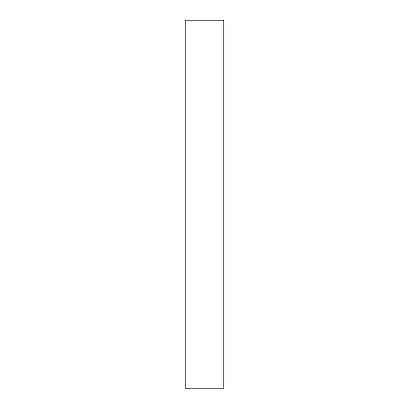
<?xml version="1.0" encoding="UTF-8"?>
<svg xmlns="http://www.w3.org/2000/svg" width="409" height="409" viewBox="0 0 409 409"><rect width="100%" height="100%" fill="white"/><g stroke="black" fill="none" stroke-linecap="round" stroke-linejoin="round"><path stroke-width="0.61" d="M223.708 20.45L185.292 20.45L185.292 388.55L223.708 388.55L223.708 20.45"/></g></svg>
